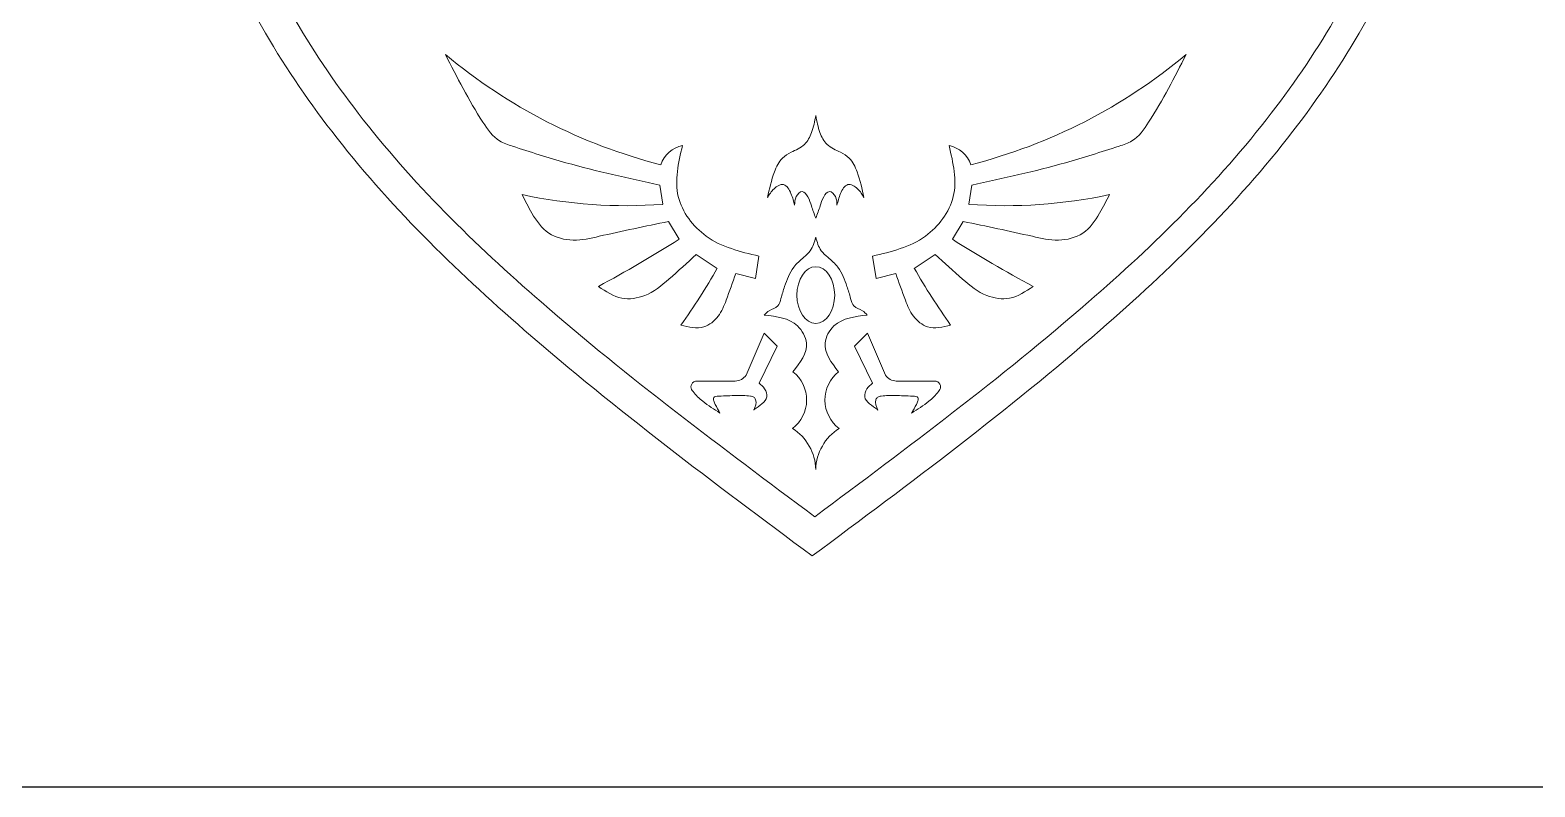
# Model space of a CAD drawing. Header units: inches. Extents: x 0 to 12, y 0 to 12.
# Drawn here: x 3.929 to 5.591, y 0 to 0.835 of the extents above; entities that cross this region are included whole.
import ezdxf

# ---------------------------------------------------------------- set-up
doc = ezdxf.new("R2010")
doc.units = ezdxf.units.IN
doc.header["$MEASUREMENT"] = 0

msp = doc.modelspace()

# ---------------------------------------------------------------- linework, layer by layer
at = {"color": 5, "lineweight": 0}
for p, q in [((4.6275, 0.6429), (4.6243, 0.6641)), ((4.9655, 0.6429), (4.9687, 0.6641)), ((4.6456, 0.6043), (4.6339, 0.624)), ((4.9473, 0.6043), (4.9591, 0.624)), ((4.6877, 0.5722), (4.6645, 0.5876)), ((4.7336, 0.5857), (4.7298, 0.5609)), ((4.8593, 0.5857), (4.8631, 0.5609)), ((4.9052, 0.5722), (4.9284, 0.5876)), ((4.7298, 0.5609), (4.7081, 0.5666)), ((4.8631, 0.5609), (4.8848, 0.5666)), ((4.7195, 0.4545), (4.7394, 0.5008)), ((4.7394, 0.5008), (4.7539, 0.4864)), ((4.8535, 0.5008), (4.8391, 0.4864)), ((4.8734, 0.4545), (4.8535, 0.5008)), ((4.7539, 0.4864), (4.7338, 0.4456)), ((4.8391, 0.4864), (4.8592, 0.4456)), ((4.6658, 0.4478), (4.7075, 0.4478)), ((4.9272, 0.4478), (4.8855, 0.4478))]:
    msp.add_line(p, q, dxfattribs=at)
msp.add_lwpolyline([(0, 0), (12, 0), (12, 12), (0, 12)], close=True)
for centre, radius, start, end in [((4.7747, 1.2718), 0.604, 230.1334, 255.6659), ((4.8183, 1.2718), 0.604, 284.3341, 309.8666), ((4.6557, 0.6762), 0.0322, 101.4674, 161.1937), ((4.9373, 0.6762), 0.0322, 18.8063, 78.5326), ((4.5873, 1.192), 0.5506, 257.9267, 274.1924), ((5.0057, 1.192), 0.5506, 265.8076, 282.0733), ((3.8541, 1.8588), 1.4833, 298.2597, 302.2494), ((5.7388, 1.8588), 1.4833, 237.7506, 241.7403), ((4.0281, 0.9515), 0.7609, 324.5017, 330.1066), ((5.5649, 0.9515), 0.7609, 209.8934, 215.4983), ((4.7072, 0.4624), 0.0146, 271.0459, 327.1361), ((4.7472, 0.427), 0.0392, 306.8379, 52.1804), ((4.8457, 0.427), 0.0392, 127.8196, 233.1621), ((4.8857, 0.4624), 0.0146, 212.8639, 268.9541), ((4.7405, 0.3484), 0.0561, 1.9204, 57.3192), ((4.8525, 0.3484), 0.0561, 122.6808, 178.0796)]:
    msp.add_arc(centre, radius, start, end, dxfattribs=at)
msp.add_ellipse((4.7965, 0.5427), major_axis=(0, 0.0313), ratio=0.665933, dxfattribs=at)
at = {"color": 250, "lineweight": 0}
for points in [[(4.7926, 0.2548), (4.6845, 0.3352), (4.4947, 0.4765), (4.2576, 0.7075), (4.1041, 0.97), (4.0702, 1.1645), (4.0535, 1.2675)], [(4.7926, 0.2548), (4.9008, 0.3352), (5.0906, 0.4765), (5.3276, 0.7075), (5.4812, 0.97), (5.5151, 1.1645), (5.5318, 1.2675)]]:
    msp.add_open_spline(points, degree=3, knots=[0, 0, 0, 0, 0.0808468, 0.1419248, 0.197496, 0.2597021, 0.2597021, 0.2597021, 0.2597021], dxfattribs=at)
at = {"color": 5, "lineweight": 0}
for points, knots in [([(4.7954, 0.2982), (4.6926, 0.3746), (4.5123, 0.5088), (4.2871, 0.7282), (4.1413, 0.9776), (4.1091, 1.1625), (4.0932, 1.2603)], [0, 0, 0, 0, 0.0808468, 0.1419248, 0.197496, 0.2597021, 0.2597021, 0.2597021, 0.2597021]), ([(4.7954, 0.2982), (4.8981, 0.3746), (5.0785, 0.5088), (5.3036, 0.7282), (5.4495, 0.9776), (5.4817, 1.1625), (5.4976, 1.2603)], [0, 0, 0, 0, 0.0808468, 0.1419248, 0.197496, 0.2597021, 0.2597021, 0.2597021, 0.2597021]), ([(4.6243, 0.6641), (4.5895, 0.6717), (4.5344, 0.6836), (4.4766, 0.7022), (4.4427, 0.7131), (4.4171, 0.7501), (4.4003, 0.7832), (4.3875, 0.8082)], [0, 0, 0, 0, 0.02753964, 0.04351363, 0.0474821, 0.05463243, 0.07669562, 0.07669562, 0.07669562, 0.07669562]), ([(4.9687, 0.6641), (5.0035, 0.6717), (5.0586, 0.6836), (5.1163, 0.7022), (5.1503, 0.7131), (5.1759, 0.7501), (5.1927, 0.7832), (5.2054, 0.8082)], [0, 0, 0, 0, 0.02753964, 0.04351363, 0.0474821, 0.05463243, 0.07669562, 0.07669562, 0.07669562, 0.07669562]), ([(4.7965, 0.7408), (4.7953, 0.7345), (4.7931, 0.7233), (4.7848, 0.7071), (4.7707, 0.7015), (4.7572, 0.6935), (4.7486, 0.675), (4.7453, 0.6599), (4.7432, 0.6504)], [0, 0, 0, 0, 0.00496667, 0.00889983, 0.01334248, 0.01630321, 0.02086423, 0.02843291, 0.02843291, 0.02843291, 0.02843291]), ([(4.7965, 0.7408), (4.7977, 0.7345), (4.7998, 0.7233), (4.8081, 0.7071), (4.8223, 0.7015), (4.8358, 0.6935), (4.8444, 0.675), (4.8477, 0.6599), (4.8497, 0.6504)], [0, 0, 0, 0, 0.00496667, 0.00889983, 0.01334248, 0.01630321, 0.02086423, 0.02843291, 0.02843291, 0.02843291, 0.02843291]), ([(4.7336, 0.5857), (4.7131, 0.5906), (4.6749, 0.5997), (4.636, 0.6513), (4.6448, 0.6886), (4.6493, 0.7078)], [0, 0, 0, 0, 0.01607831, 0.02987121, 0.04449574, 0.04449574, 0.04449574, 0.04449574]), ([(4.8593, 0.5857), (4.8799, 0.5906), (4.9181, 0.5997), (4.9569, 0.6513), (4.9482, 0.6886), (4.9437, 0.7078)], [0, 0, 0, 0, 0.01607831, 0.02987121, 0.04449574, 0.04449574, 0.04449574, 0.04449574]), ([(4.7731, 0.6418), (4.7721, 0.646), (4.7701, 0.6541), (4.7623, 0.6681), (4.7491, 0.6603), (4.7452, 0.6537), (4.7432, 0.6504)], [0, 0, 0, 0, 0.00351206, 0.00679766, 0.00978558, 0.01288207, 0.01288207, 0.01288207, 0.01288207]), ([(4.8199, 0.6418), (4.8209, 0.646), (4.8229, 0.6541), (4.8307, 0.6681), (4.8439, 0.6603), (4.8478, 0.6537), (4.8497, 0.6504)], [0, 0, 0, 0, 0.00351206, 0.00679766, 0.00978558, 0.01288207, 0.01288207, 0.01288207, 0.01288207]), ([(4.6339, 0.624), (4.6084, 0.6187), (4.5734, 0.6114), (4.5292, 0.6011), (4.4994, 0.6085), (4.4833, 0.6313), (4.4756, 0.6467), (4.4721, 0.6536)], [0, 0, 0, 0, 0.02023305, 0.02779216, 0.03497388, 0.04239776, 0.04841567, 0.04841567, 0.04841567, 0.04841567]), ([(4.7965, 0.6277), (4.7948, 0.6322), (4.7917, 0.6402), (4.7891, 0.6503), (4.7815, 0.6599), (4.7734, 0.651), (4.7732, 0.645), (4.7731, 0.6418)], [0, 0, 0, 0, 0.00367448, 0.00651244, 0.00872326, 0.0109429, 0.0134626, 0.0134626, 0.0134626, 0.0134626]), ([(4.7965, 0.6277), (4.7982, 0.6322), (4.8013, 0.6402), (4.8039, 0.6503), (4.8115, 0.6599), (4.8196, 0.651), (4.8198, 0.645), (4.8199, 0.6418)], [0, 0, 0, 0, 0.00367448, 0.00651244, 0.00872326, 0.0109429, 0.0134626, 0.0134626, 0.0134626, 0.0134626]), ([(4.9591, 0.624), (4.9846, 0.6187), (5.0196, 0.6114), (5.0638, 0.6011), (5.0936, 0.6085), (5.1097, 0.6313), (5.1174, 0.6467), (5.1209, 0.6536)], [0, 0, 0, 0, 0.02023305, 0.02779216, 0.03497388, 0.04239776, 0.04841567, 0.04841567, 0.04841567, 0.04841567]), ([(4.7965, 0.6065), (4.795, 0.6012), (4.7926, 0.5926), (4.7818, 0.5833), (4.7694, 0.5723), (4.7628, 0.5551), (4.7584, 0.5409), (4.7555, 0.529), (4.7453, 0.5269), (4.7413, 0.5224), (4.7396, 0.5206)], [0, 0, 0, 0, 0.00412311, 0.00675957, 0.01082209, 0.01687384, 0.02044886, 0.02277519, 0.025562, 0.02745838, 0.02745838, 0.02745838, 0.02745838]), ([(4.7965, 0.6065), (4.798, 0.6012), (4.8004, 0.5926), (4.8112, 0.5833), (4.8236, 0.5723), (4.8302, 0.5551), (4.8346, 0.5409), (4.8375, 0.529), (4.8476, 0.5269), (4.8517, 0.5224), (4.8534, 0.5206)], [0, 0, 0, 0, 0.00412311, 0.00675957, 0.01082209, 0.01687384, 0.02044886, 0.02277519, 0.025562, 0.02745838, 0.02745838, 0.02745838, 0.02745838]), ([(4.6645, 0.5876), (4.6546, 0.5784), (4.6368, 0.562), (4.6111, 0.5408), (4.5803, 0.5363), (4.5648, 0.5467), (4.5564, 0.5522)], [0, 0, 0, 0, 0.01052872, 0.01884852, 0.02537562, 0.03288337, 0.03288337, 0.03288337, 0.03288337]), ([(4.9284, 0.5876), (4.9384, 0.5784), (4.9562, 0.562), (4.9819, 0.5408), (5.0126, 0.5363), (5.0282, 0.5467), (5.0365, 0.5522)], [0, 0, 0, 0, 0.01052872, 0.01884852, 0.02537562, 0.03288337, 0.03288337, 0.03288337, 0.03288337]), ([(4.7081, 0.5666), (4.7047, 0.5567), (4.6991, 0.5407), (4.6903, 0.5186), (4.6717, 0.5038), (4.6563, 0.5075), (4.6476, 0.5096)], [0, 0, 0, 0, 0.00813648, 0.01321573, 0.01827977, 0.02485473, 0.02485473, 0.02485473, 0.02485473]), ([(4.8848, 0.5666), (4.8883, 0.5567), (4.8939, 0.5407), (4.9027, 0.5186), (4.9212, 0.5038), (4.9367, 0.5075), (4.9454, 0.5096)], [0, 0, 0, 0, 0.00813648, 0.01321573, 0.01827977, 0.02485473, 0.02485473, 0.02485473, 0.02485473]), ([(4.7713, 0.4579), (4.7792, 0.4682), (4.792, 0.4847), (4.7745, 0.5168), (4.7533, 0.5191), (4.7396, 0.5206)], [0, 0, 0, 0, 0.00906876, 0.01459213, 0.02458282, 0.02458282, 0.02458282, 0.02458282]), ([(4.8217, 0.4579), (4.8138, 0.4682), (4.8009, 0.4847), (4.8185, 0.5168), (4.8397, 0.5191), (4.8534, 0.5206)], [0, 0, 0, 0, 0.00906876, 0.01459213, 0.02458282, 0.02458282, 0.02458282, 0.02458282]), ([(4.6907, 0.4126), (4.6842, 0.4167), (4.6733, 0.4235), (4.6627, 0.4333), (4.6575, 0.4414), (4.6607, 0.4475), (4.6644, 0.4477), (4.6658, 0.4478)], [0, 0, 0, 0, 0.00596177, 0.00986587, 0.01130521, 0.01296865, 0.01403095, 0.01403095, 0.01403095, 0.01403095]), ([(4.7338, 0.4456), (4.7361, 0.4437), (4.7408, 0.4399), (4.7452, 0.4259), (4.7334, 0.4207), (4.7281, 0.416), (4.7279, 0.4159)], [0, 0, 0, 0, 0.002263082, 0.004672888, 0.009805081, 0.009973743, 0.009973743, 0.009973743, 0.009973743]), ([(4.8592, 0.4456), (4.8569, 0.4437), (4.8522, 0.4399), (4.8478, 0.4259), (4.8596, 0.4207), (4.8649, 0.416), (4.8651, 0.4159)], [0, 0, 0, 0, 0.002263082, 0.004672888, 0.009805081, 0.009973743, 0.009973743, 0.009973743, 0.009973743]), ([(4.9023, 0.4126), (4.9088, 0.4167), (4.9196, 0.4235), (4.9303, 0.4333), (4.9354, 0.4414), (4.9323, 0.4475), (4.9286, 0.4477), (4.9272, 0.4478)], [0, 0, 0, 0, 0.00596177, 0.00986587, 0.01130521, 0.01296865, 0.01403095, 0.01403095, 0.01403095, 0.01403095]), ([(4.6907, 0.4126), (4.6889, 0.4157), (4.6863, 0.4201), (4.6837, 0.4255), (4.683, 0.431), (4.6952, 0.4314), (4.7069, 0.432), (4.7202, 0.432), (4.7282, 0.4307), (4.7319, 0.4248), (4.7299, 0.4194), (4.7279, 0.4159)], [0, 0, 0, 0, 0.00278599, 0.00388366, 0.00486863, 0.00626844, 0.01134116, 0.01538852, 0.01640716, 0.01732059, 0.0203083, 0.0203083, 0.0203083, 0.0203083]), ([(4.9023, 0.4126), (4.9041, 0.4157), (4.9067, 0.4201), (4.9093, 0.4255), (4.91, 0.431), (4.8978, 0.4314), (4.886, 0.432), (4.8728, 0.432), (4.8648, 0.4307), (4.8611, 0.4248), (4.8631, 0.4194), (4.8651, 0.4159)], [0, 0, 0, 0, 0.00278599, 0.00388366, 0.00486863, 0.00626844, 0.01134116, 0.01538852, 0.01640716, 0.01732059, 0.0203083, 0.0203083, 0.0203083, 0.0203083])]:
    msp.add_open_spline(points, degree=3, knots=knots, dxfattribs=at)

doc.saveas('drawing.dxf')
